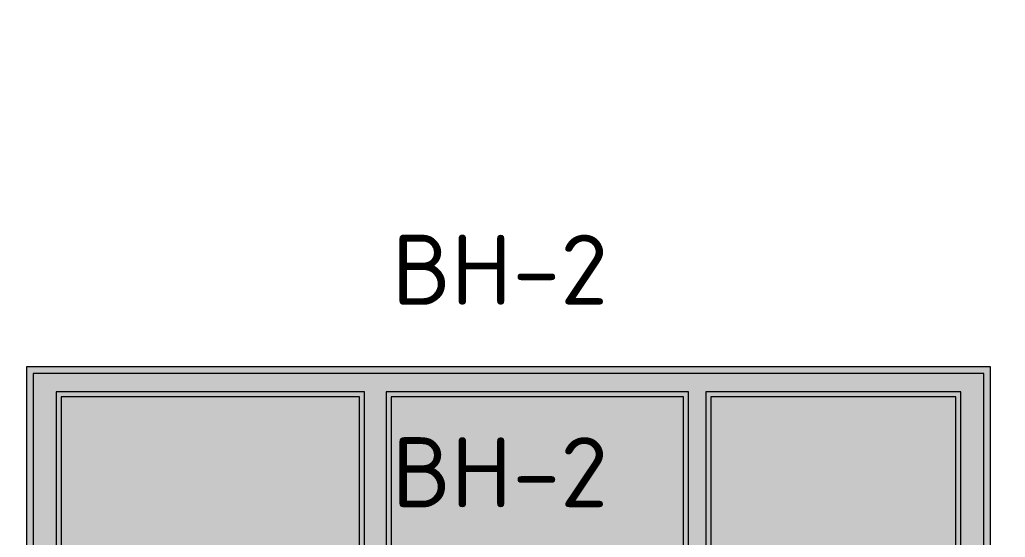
# Model space of a CAD drawing. Header units: millimetres. Extents: x -136099598 to 9192475, y 0 to 555997.
# Drawn here: x -268211 to -265258, y 299590 to 301142 of the extents above; entities that cross this region are included whole.
import ezdxf
from ezdxf import colors
from ezdxf.entities.mleader import LeaderData, LeaderLine
from ezdxf.math import Vec2, Vec3

# ---------------------------------------------------------------- set-up
doc = ezdxf.new("R2010")
doc.units = ezdxf.units.MM
doc.header["$MEASUREMENT"] = 0
doc.layers.get('0').update_dxf_attribs({"color": 250, "lineweight": 9})
doc.layers.add('PDF _PDF _0', color=7, linetype='Continuous')
doc.layers.add('PDF _Текст', color=7, linetype='Continuous')
doc.layers.add('RAL 7016', color=7, linetype='Continuous', lineweight=0, true_color=0x383e42)
doc.layers.add('АР-Выноски', color=5, linetype='Continuous', lineweight=5)
doc.layers.add('АР_Отметки', color=250, linetype='Continuous', lineweight=15)
doc.styles.add('ICOCPEUR', font='isocpeur.ttf')
doc.styles.add('ISOCPEUR', font='isocpeur.ttf', dxfattribs={"width": 0.7})
doc.styles.add('PDF ISOCPEUR', font='isocpeur.ttf')

# ---------------------------------------------------------------- blocks, each defined once
blk = doc.blocks.new('A$C9eb0096f')
at = {"layer": 'RAL 7016'}
h = blk.add_hatch(color=256, dxfattribs=at)
h.dxf.hatch_style = 1
h.paths.add_polyline_path([(0.1, 2850.8), (0.1, 2300.8), (20.1, 2300.8), (20.1, 2830.8), (2868.3, 2830.8), (2868.3, 2300.8), (2888.3, 2300.8), (2888.3, 2850.8)])
h = blk.add_hatch(color=256, dxfattribs=at)
h.dxf.hatch_style = 1
h.paths.add_polyline_path([(2868.3, 2830.8), (20.1, 2830.8), (20.1, 2300.8), (104, 2300.8), (104, 2760.8), (998.3, 2760.8), (998.3, 2300.8), (1092.8, 2300.8), (1092.8, 2760.8), (1969.2, 2760.8), (1969.2, 2300.8), (2050.6, 2300.8), (2050.6, 2760.8), (2784.9, 2760.8), (2784.9, 2300.8), (2868.3, 2300.8)])
h = blk.add_hatch(color=256, dxfattribs=at)
h.dxf.hatch_style = 1
h.paths.add_polyline_path([(2050.6, 2760.8), (2784.9, 2760.8), (2784.9, 2300.8), (2050.6, 2300.8)])
h.paths.add_polyline_path([(1092.8, 2760.8), (1969.2, 2760.8), (1969.2, 2300.8), (1092.8, 2300.8)])
h.paths.add_polyline_path([(104, 2760.8), (998.3, 2760.8), (998.3, 2300.8), (104, 2300.8)])
at = {"layer": 'PDF _PDF _0', "lineweight": 0}
for points in [[(0.1, 2300.8), (2888.3, 2300.8), (2888.3, 2850.8), (0.1, 2850.8)], [(20.1, 2300.8), (2868.3, 2300.8), (2868.3, 2830.8), (20.1, 2830.8)], [(89, 2300.8), (1013.3, 2300.8), (1013.3, 2775.8), (89, 2775.8)], [(1077.8, 2300.8), (1984.2, 2300.8), (1984.2, 2775.8), (1077.8, 2775.8)], [(2035.6, 2300.8), (2799.9, 2300.8), (2799.9, 2775.8), (2035.6, 2775.8)], [(104, 2300.8), (998.3, 2300.8), (998.3, 2760.8), (104, 2760.8)], [(1092.8, 2300.8), (1969.2, 2300.8), (1969.2, 2760.8), (1092.8, 2760.8)], [(2050.6, 2300.8), (2784.9, 2300.8), (2784.9, 2760.8), (2050.6, 2760.8)]]:
    blk.add_lwpolyline(points, close=True, dxfattribs=at)
at = {"layer": 'PDF _Текст', "lineweight": 0, "insert": (1742.9, 3037.4), "char_height": 209.99, "attachment_point": 9, "rotation": 359.9974, "style": 'PDF ISOCPEUR'}
blk.add_mtext('ВН-2', dxfattribs=at)
blk = doc.blocks.new('A$C630ce804')
at = {"ltscale": 150}
blk.add_blockref('A$C9eb0096f', (-638.7, 4100), dxfattribs=at)
blk = doc.blocks.new('_DotSmall')
at = {"color": 0, "linetype": 'ByBlock', "const_width": 0.5}
blk.add_lwpolyline([(-0.0625, 0, 1), (0.0625, 0, 1)], format="xyb", close=True, dxfattribs=at)

msp = doc.modelspace()

# ---------------------------------------------------------------- block references
at = {"ltscale": 150}
msp.add_blockref('A$C630ce804', (-267552.6, 293149.9), dxfattribs=at)

# ---------------------------------------------------------------- texts
at = {"layer": 'PDF _Текст', "lineweight": 0, "insert": (-266448.4, 299679.9), "char_height": 209.99, "attachment_point": 9, "rotation": 359.9974, "style": 'PDF ISOCPEUR'}
msp.add_mtext('ВН-2', dxfattribs=at)
msp.add_mtext('ВН-2', dxfattribs=at)
msp.add_mtext('ВН-2', dxfattribs=at)
msp.add_mtext('ВН-2', dxfattribs=at)
msp.add_mtext('ВН-2', dxfattribs=at)
msp.add_mtext('ВН-2', dxfattribs=at)
msp.add_mtext('ВН-2', dxfattribs=at)
msp.add_mtext('ВН-2', dxfattribs=at)
msp.add_mtext('ВН-2', dxfattribs=at)
msp.add_mtext('ВН-2', dxfattribs=at)
msp.add_mtext('ВН-2', dxfattribs=at)
msp.add_mtext('ВН-2', dxfattribs=at)
msp.add_mtext('ВН-2', dxfattribs=at)
msp.add_mtext('ВН-2', dxfattribs=at)
msp.add_mtext('ВН-2', dxfattribs=at)
msp.add_mtext('ВН-2', dxfattribs=at)
msp.add_mtext('ВН-2', dxfattribs=at)
msp.add_mtext('ВН-2', dxfattribs=at)
msp.add_mtext('ВН-2', dxfattribs=at)
msp.add_mtext('ВН-2', dxfattribs=at)
msp.add_mtext('ВН-2', dxfattribs=at)
msp.add_mtext('ВН-2', dxfattribs=at)
msp.add_mtext('ВН-2', dxfattribs=at)
msp.add_mtext('ВН-2', dxfattribs=at)
msp.add_mtext('ВН-2', dxfattribs=at)
msp.add_mtext('ВН-2', dxfattribs=at)
msp.add_mtext('ВН-2', dxfattribs=at)
msp.add_mtext('ВН-2', dxfattribs=at)
msp.add_mtext('ВН-2', dxfattribs=at)
msp.add_mtext('ВН-2', dxfattribs=at)
msp.add_mtext('ВН-2', dxfattribs=at)
msp.add_mtext('ВН-2', dxfattribs=at)
msp.add_mtext('ВН-2', dxfattribs=at)
msp.add_mtext('ВН-2', dxfattribs=at)
msp.add_mtext('ВН-2', dxfattribs=at)
msp.add_mtext('ВН-2', dxfattribs=at)
msp.add_mtext('ВН-2', dxfattribs=at)
msp.add_mtext('ВН-2', dxfattribs=at)
msp.add_mtext('ВН-2', dxfattribs=at)
msp.add_mtext('ВН-2', dxfattribs=at)
msp.add_mtext('ВН-2', dxfattribs=at)
msp.add_mtext('ВН-2', dxfattribs=at)
msp.add_mtext('ВН-2', dxfattribs=at)
msp.add_mtext('ВН-2', dxfattribs=at)
msp.add_mtext('ВН-2', dxfattribs=at)
msp.add_mtext('ВН-2', dxfattribs=at)
msp.add_mtext('ВН-2', dxfattribs=at)
msp.add_mtext('ВН-2', dxfattribs=at)
msp.add_mtext('ВН-2', dxfattribs=at)
msp.add_mtext('ВН-2', dxfattribs=at)
msp.add_mtext('ВН-2', dxfattribs=at)
msp.add_mtext('ВН-2', dxfattribs=at)
msp.add_mtext('ВН-2', dxfattribs=at)
msp.add_mtext('ВН-2', dxfattribs=at)
msp.add_mtext('ВН-2', dxfattribs=at)
msp.add_mtext('ВН-2', dxfattribs=at)
msp.add_mtext('ВН-2', dxfattribs=at)
msp.add_mtext('ВН-2', dxfattribs=at)
msp.add_mtext('ВН-2', dxfattribs=at)
msp.add_mtext('ВН-2', dxfattribs=at)
msp.add_mtext('ВН-2', dxfattribs=at)
msp.add_mtext('ВН-2', dxfattribs=at)
msp.add_mtext('ВН-2', dxfattribs=at)
msp.add_mtext('ВН-2', dxfattribs=at)
msp.add_mtext('ВН-2', dxfattribs=at)
msp.add_mtext('ВН-2', dxfattribs=at)
msp.add_mtext('ВН-2', dxfattribs=at)
msp.add_mtext('ВН-2', dxfattribs=at)
msp.add_mtext('ВН-2', dxfattribs=at)
msp.add_mtext('ВН-2', dxfattribs=at)
msp.add_mtext('ВН-2', dxfattribs=at)
msp.add_mtext('ВН-2', dxfattribs=at)
msp.add_mtext('ВН-2', dxfattribs=at)
msp.add_mtext('ВН-2', dxfattribs=at)
msp.add_mtext('ВН-2', dxfattribs=at)
msp.add_mtext('ВН-2', dxfattribs=at)
msp.add_mtext('ВН-2', dxfattribs=at)
msp.add_mtext('ВН-2', dxfattribs=at)
msp.add_mtext('ВН-2', dxfattribs=at)
msp.add_mtext('ВН-2', dxfattribs=at)
msp.add_mtext('ВН-2', dxfattribs=at)
msp.add_mtext('ВН-2', dxfattribs=at)
msp.add_mtext('ВН-2', dxfattribs=at)
msp.add_mtext('ВН-2', dxfattribs=at)
msp.add_mtext('ВН-2', dxfattribs=at)
msp.add_mtext('ВН-2', dxfattribs=at)
msp.add_mtext('ВН-2', dxfattribs=at)
msp.add_mtext('ВН-2', dxfattribs=at)
msp.add_mtext('ВН-2', dxfattribs=at)
msp.add_mtext('ВН-2', dxfattribs=at)
msp.add_mtext('ВН-2', dxfattribs=at)
msp.add_mtext('ВН-2', dxfattribs=at)
msp.add_mtext('ВН-2', dxfattribs=at)
msp.add_mtext('ВН-2', dxfattribs=at)
msp.add_mtext('ВН-2', dxfattribs=at)
msp.add_mtext('ВН-2', dxfattribs=at)
msp.add_mtext('ВН-2', dxfattribs=at)
msp.add_mtext('ВН-2', dxfattribs=at)
msp.add_mtext('ВН-2', dxfattribs=at)
msp.add_mtext('ВН-2', dxfattribs=at)
msp.add_mtext('ВН-2', dxfattribs=at)
msp.add_mtext('ВН-2', dxfattribs=at)
msp.add_mtext('ВН-2', dxfattribs=at)
msp.add_mtext('ВН-2', dxfattribs=at)
msp.add_mtext('ВН-2', dxfattribs=at)
msp.add_mtext('ВН-2', dxfattribs=at)
msp.add_mtext('ВН-2', dxfattribs=at)
msp.add_mtext('ВН-2', dxfattribs=at)
msp.add_mtext('ВН-2', dxfattribs=at)
msp.add_mtext('ВН-2', dxfattribs=at)
msp.add_mtext('ВН-2', dxfattribs=at)
msp.add_mtext('ВН-2', dxfattribs=at)
msp.add_mtext('ВН-2', dxfattribs=at)
msp.add_mtext('ВН-2', dxfattribs=at)
msp.add_mtext('ВН-2', dxfattribs=at)
msp.add_mtext('ВН-2', dxfattribs=at)
msp.add_mtext('ВН-2', dxfattribs=at)
msp.add_mtext('ВН-2', dxfattribs=at)
msp.add_mtext('ВН-2', dxfattribs=at)
msp.add_mtext('ВН-2', dxfattribs=at)
msp.add_mtext('ВН-2', dxfattribs=at)
msp.add_mtext('ВН-2', dxfattribs=at)
msp.add_mtext('ВН-2', dxfattribs=at)
msp.add_mtext('ВН-2', dxfattribs=at)
msp.add_mtext('ВН-2', dxfattribs=at)
msp.add_mtext('ВН-2', dxfattribs=at)
msp.add_mtext('ВН-2', dxfattribs=at)
msp.add_mtext('ВН-2', dxfattribs=at)
msp.add_mtext('ВН-2', dxfattribs=at)
msp.add_mtext('ВН-2', dxfattribs=at)
msp.add_mtext('ВН-2', dxfattribs=at)
msp.add_mtext('ВН-2', dxfattribs=at)
msp.add_mtext('ВН-2', dxfattribs=at)
msp.add_mtext('ВН-2', dxfattribs=at)
msp.add_mtext('ВН-2', dxfattribs=at)
msp.add_mtext('ВН-2', dxfattribs=at)
msp.add_mtext('ВН-2', dxfattribs=at)
msp.add_mtext('ВН-2', dxfattribs=at)
msp.add_mtext('ВН-2', dxfattribs=at)
msp.add_mtext('ВН-2', dxfattribs=at)
msp.add_mtext('ВН-2', dxfattribs=at)
msp.add_mtext('ВН-2', dxfattribs=at)
msp.add_mtext('ВН-2', dxfattribs=at)
msp.add_mtext('ВН-2', dxfattribs=at)
msp.add_mtext('ВН-2', dxfattribs=at)
msp.add_mtext('ВН-2', dxfattribs=at)
msp.add_mtext('ВН-2', dxfattribs=at)
msp.add_mtext('ВН-2', dxfattribs=at)
msp.add_mtext('ВН-2', dxfattribs=at)
msp.add_mtext('ВН-2', dxfattribs=at)
msp.add_mtext('ВН-2', dxfattribs=at)
msp.add_mtext('ВН-2', dxfattribs=at)
msp.add_mtext('ВН-2', dxfattribs=at)
msp.add_mtext('ВН-2', dxfattribs=at)
msp.add_mtext('ВН-2', dxfattribs=at)
msp.add_mtext('ВН-2', dxfattribs=at)
msp.add_mtext('ВН-2', dxfattribs=at)
msp.add_mtext('ВН-2', dxfattribs=at)
msp.add_mtext('ВН-2', dxfattribs=at)
msp.add_mtext('ВН-2', dxfattribs=at)
msp.add_mtext('ВН-2', dxfattribs=at)
msp.add_mtext('ВН-2', dxfattribs=at)
msp.add_mtext('ВН-2', dxfattribs=at)
msp.add_mtext('ВН-2', dxfattribs=at)
msp.add_mtext('ВН-2', dxfattribs=at)
msp.add_mtext('ВН-2', dxfattribs=at)
msp.add_mtext('ВН-2', dxfattribs=at)
msp.add_mtext('ВН-2', dxfattribs=at)
msp.add_mtext('ВН-2', dxfattribs=at)
msp.add_mtext('ВН-2', dxfattribs=at)
msp.add_mtext('ВН-2', dxfattribs=at)
msp.add_mtext('ВН-2', dxfattribs=at)
msp.add_mtext('ВН-2', dxfattribs=at)
msp.add_mtext('ВН-2', dxfattribs=at)
msp.add_mtext('ВН-2', dxfattribs=at)
msp.add_mtext('ВН-2', dxfattribs=at)
msp.add_mtext('ВН-2', dxfattribs=at)
msp.add_mtext('ВН-2', dxfattribs=at)
msp.add_mtext('ВН-2', dxfattribs=at)
msp.add_mtext('ВН-2', dxfattribs=at)
msp.add_mtext('ВН-2', dxfattribs=at)
msp.add_mtext('ВН-2', dxfattribs=at)
msp.add_mtext('ВН-2', dxfattribs=at)
msp.add_mtext('ВН-2', dxfattribs=at)
msp.add_mtext('ВН-2', dxfattribs=at)
msp.add_mtext('ВН-2', dxfattribs=at)
msp.add_mtext('ВН-2', dxfattribs=at)
msp.add_mtext('ВН-2', dxfattribs=at)
msp.add_mtext('ВН-2', dxfattribs=at)
msp.add_mtext('ВН-2', dxfattribs=at)
msp.add_mtext('ВН-2', dxfattribs=at)
msp.add_mtext('ВН-2', dxfattribs=at)
msp.add_mtext('ВН-2', dxfattribs=at)
msp.add_mtext('ВН-2', dxfattribs=at)
msp.add_mtext('ВН-2', dxfattribs=at)
msp.add_mtext('ВН-2', dxfattribs=at)
msp.add_mtext('ВН-2', dxfattribs=at)
msp.add_mtext('ВН-2', dxfattribs=at)
msp.add_mtext('ВН-2', dxfattribs=at)
msp.add_mtext('ВН-2', dxfattribs=at)
msp.add_mtext('ВН-2', dxfattribs=at)
msp.add_mtext('ВН-2', dxfattribs=at)
msp.add_mtext('ВН-2', dxfattribs=at)
msp.add_mtext('ВН-2', dxfattribs=at)
msp.add_mtext('ВН-2', dxfattribs=at)
msp.add_mtext('ВН-2', dxfattribs=at)
msp.add_mtext('ВН-2', dxfattribs=at)
msp.add_mtext('ВН-2', dxfattribs=at)
msp.add_mtext('ВН-2', dxfattribs=at)
msp.add_mtext('ВН-2', dxfattribs=at)
msp.add_mtext('ВН-2', dxfattribs=at)
msp.add_mtext('ВН-2', dxfattribs=at)
msp.add_mtext('ВН-2', dxfattribs=at)
msp.add_mtext('ВН-2', dxfattribs=at)
msp.add_mtext('ВН-2', dxfattribs=at)
msp.add_mtext('ВН-2', dxfattribs=at)
msp.add_mtext('ВН-2', dxfattribs=at)
msp.add_mtext('ВН-2', dxfattribs=at)
msp.add_mtext('ВН-2', dxfattribs=at)
msp.add_mtext('ВН-2', dxfattribs=at)
msp.add_mtext('ВН-2', dxfattribs=at)
msp.add_mtext('ВН-2', dxfattribs=at)
msp.add_mtext('ВН-2', dxfattribs=at)
msp.add_mtext('ВН-2', dxfattribs=at)
msp.add_mtext('ВН-2', dxfattribs=at)
msp.add_mtext('ВН-2', dxfattribs=at)
msp.add_mtext('ВН-2', dxfattribs=at)
msp.add_mtext('ВН-2', dxfattribs=at)
msp.add_mtext('ВН-2', dxfattribs=at)
msp.add_mtext('ВН-2', dxfattribs=at)
msp.add_mtext('ВН-2', dxfattribs=at)
msp.add_mtext('ВН-2', dxfattribs=at)
msp.add_mtext('ВН-2', dxfattribs=at)
msp.add_mtext('ВН-2', dxfattribs=at)
msp.add_mtext('ВН-2', dxfattribs=at)
msp.add_mtext('ВН-2', dxfattribs=at)
msp.add_mtext('ВН-2', dxfattribs=at)
msp.add_mtext('ВН-2', dxfattribs=at)
msp.add_mtext('ВН-2', dxfattribs=at)
msp.add_mtext('ВН-2', dxfattribs=at)
msp.add_mtext('ВН-2', dxfattribs=at)
msp.add_mtext('ВН-2', dxfattribs=at)
msp.add_mtext('ВН-2', dxfattribs=at)
msp.add_mtext('ВН-2', dxfattribs=at)
msp.add_mtext('ВН-2', dxfattribs=at)
msp.add_mtext('ВН-2', dxfattribs=at)
msp.add_mtext('ВН-2', dxfattribs=at)
msp.add_mtext('ВН-2', dxfattribs=at)
msp.add_mtext('ВН-2', dxfattribs=at)
msp.add_mtext('ВН-2', dxfattribs=at)
msp.add_mtext('ВН-2', dxfattribs=at)
msp.add_mtext('ВН-2', dxfattribs=at)
msp.add_mtext('ВН-2', dxfattribs=at)
msp.add_mtext('ВН-2', dxfattribs=at)
msp.add_mtext('ВН-2', dxfattribs=at)
msp.add_mtext('ВН-2', dxfattribs=at)
msp.add_mtext('ВН-2', dxfattribs=at)
msp.add_mtext('ВН-2', dxfattribs=at)
msp.add_mtext('ВН-2', dxfattribs=at)
msp.add_mtext('ВН-2', dxfattribs=at)
msp.add_mtext('ВН-2', dxfattribs=at)
msp.add_mtext('ВН-2', dxfattribs=at)
msp.add_mtext('ВН-2', dxfattribs=at)
msp.add_mtext('ВН-2', dxfattribs=at)
msp.add_mtext('ВН-2', dxfattribs=at)
msp.add_mtext('ВН-2', dxfattribs=at)
msp.add_mtext('ВН-2', dxfattribs=at)
msp.add_mtext('ВН-2', dxfattribs=at)
msp.add_mtext('ВН-2', dxfattribs=at)
msp.add_mtext('ВН-2', dxfattribs=at)
msp.add_mtext('ВН-2', dxfattribs=at)
msp.add_mtext('ВН-2', dxfattribs=at)
msp.add_mtext('ВН-2', dxfattribs=at)
msp.add_mtext('ВН-2', dxfattribs=at)
msp.add_mtext('ВН-2', dxfattribs=at)
msp.add_mtext('ВН-2', dxfattribs=at)

# ---------------------------------------------------------------- leaders
at = {"layer": 'АР-Выноски'}
ml = msp.add_multileader_mtext('Standard', dxfattribs=at)
ml.set_content('\\A1;{\\W0.8;Устройство наружной водосточной трубы, из оцинкованной стали с окраской в цвет цоколя RAL 7016 c подогревом}', color=256, style='ICOCPEUR')
ml.set_leader_properties()
ml.build(insert=Vec2(0, 0))
ml.multileader.update_dxf_attribs({"text_left_attachment_type": 6, "text_right_attachment_type": 6, "dogleg_length": 100, "arrow_head_size": 250})
ctx = ml.context
ctx.base_point, ctx.char_height, ctx.arrow_head_size, ctx.landing_gap_size, ctx.plane_origin = Vec3(-254120.9, 299853.9), 250, 250, 25, Vec3(-275607.6, 277846.8)
ctx.left_attachment, ctx.right_attachment = 6, 6
notes = []
notes.append((ctx, [(0, (1, 1, 0), (-254220.9, 299853.9), (1, 0), 100, [(1, [(-268003.5, 289838.5)], 0, [])])]))
ctx.mtext.insert, ctx.mtext.width, ctx.mtext.flow_direction = Vec3(-254095.9, 300178.9), 6452.819, 5
at = {"layer": 'АР_Отметки'}
ml = msp.add_multileader_mtext('Standard', dxfattribs=at)
ml.set_content('Л.4', color=256, style='ISOCPEUR')
ml.set_leader_properties(color=256, linetype='Continuous', lineweight=-1)
ml.set_arrow_properties(name='DOTSMALL')
ml.build(insert=Vec2(0, 0))
ml.multileader.update_dxf_attribs({"has_text_frame": 1, "text_left_attachment_type": 4, "text_right_attachment_type": 4, "dogleg_length": 100, "arrow_head_size": 180})
ctx = ml.context
ctx.base_point, ctx.char_height, ctx.arrow_head_size, ctx.landing_gap_size, ctx.plane_origin = Vec3(-311135.8, 538598.3), 250, 180, 50, Vec3(-283015.4, 526440.7)
ctx.left_attachment, ctx.right_attachment = 4, 4
notes.append((ctx, [(0, (0, 0, 0), (0, 0), (1, 0), 1, [])]))
ctx.mtext.insert, ctx.mtext.width, ctx.mtext.line_spacing_style, ctx.mtext.flow_direction = Vec3(-311085.8, 538931.7), 852.697, 2, 5
ml = msp.add_multileader_mtext('Standard', dxfattribs=at)
ml.set_content('+19,400', color=256, style='ISOCPEUR')
ml.set_leader_properties(color=256, linetype='Continuous', lineweight=-1)
ml.set_arrow_properties(name='DOTSMALL')
ml.build(insert=Vec2(0, 0))
ml.multileader.update_dxf_attribs({"has_text_frame": 1, "text_left_attachment_type": 4, "text_right_attachment_type": 4, "dogleg_length": 100, "arrow_head_size": 180})
ctx = ml.context
ctx.base_point, ctx.char_height, ctx.arrow_head_size, ctx.landing_gap_size, ctx.plane_origin = Vec3(-280784.2, 485252.5), 250, 180, 50, Vec3(-280865.6, 483541.8)
ctx.left_attachment, ctx.right_attachment = 4, 4
notes.append((ctx, [(0, (0, 0, 0), (0, 0), (1, 0), 1, [])]))
ctx.mtext.insert, ctx.mtext.width, ctx.mtext.defined_height, ctx.mtext.line_spacing_style, ctx.mtext.flow_direction = Vec3(-280734.2, 485585.8), 696.035, 776.5, 2, 5
ml = msp.add_multileader_mtext('Standard', dxfattribs=at)
ml.set_content('+19,400', color=256, style='ISOCPEUR')
ml.set_leader_properties(color=256, linetype='Continuous', lineweight=-1)
ml.set_arrow_properties(name='DOTSMALL')
ml.build(insert=Vec2(0, 0))
ml.multileader.update_dxf_attribs({"has_text_frame": 1, "text_left_attachment_type": 4, "text_right_attachment_type": 4, "dogleg_length": 100, "arrow_head_size": 180})
ctx = ml.context
ctx.base_point, ctx.char_height, ctx.arrow_head_size, ctx.landing_gap_size, ctx.plane_origin = Vec3(-322660.1, 485151.1), 250, 180, 50, Vec3(-322657.2, 482963.8)
ctx.left_attachment, ctx.right_attachment = 4, 4
notes.append((ctx, [(0, (0, 0, 0), (0, 0), (1, 0), 1, [])]))
ctx.mtext.insert, ctx.mtext.width, ctx.mtext.defined_height, ctx.mtext.line_spacing_style, ctx.mtext.flow_direction = Vec3(-322610.1, 485484.5), 696.035, 776.5, 2, 5
for ctx, leaders in notes:
    for number, flags, end, landing, length, lines in leaders:
        leader = LeaderData()
        leader.index, (leader.has_last_leader_line, leader.has_dogleg_vector, leader.attachment_direction) = number, flags
        leader.last_leader_point, leader.dogleg_vector, leader.dogleg_length = Vec3(end), Vec3(landing), length
        for number, points, colour, breaks in lines:
            line = LeaderLine()
            line.index, line.vertices, line.color, line.breaks = number, Vec3.list(points), colors.encode_raw_color(colour), breaks
            leader.lines.append(line)
        ctx.leaders.append(leader)

doc.saveas('drawing.dxf')
